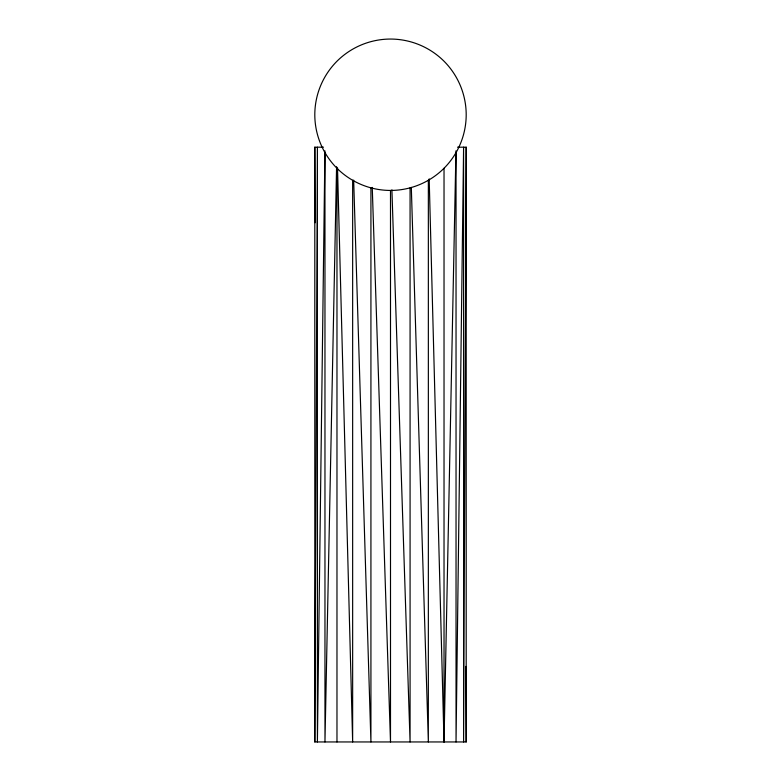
<?xml version="1.0" encoding="UTF-8"?>
<svg xmlns="http://www.w3.org/2000/svg" width="781" height="781" viewBox="0 0 781 781"><rect width="100%" height="100%" fill="white"/><g stroke="black" fill="none" stroke-linecap="round" stroke-linejoin="round"><path stroke-width="1.17" d="M457.5 147.189L466.198 147.189L466.198 741.95L314.802 741.95L317.398 147.189L317.398 741.95L324.925 150.84M466.198 147.189L463.602 741.95L463.602 147.189L456.036 741.95L456.036 152.598M336.582 166.685L324.964 741.95L324.964 152.598M429.179 178.878L444.028 741.95L455.958 150.84M314.802 741.95L314.802 147.189L323.5 147.189M391.906 189.842L410.074 741.95L410.074 187.85M372.254 187.411L390.5 741.95L390.5 190.447A76.001 76.001 0 0 1 336.972 168.276A76.001 76.001 0 0 1 314.802 114.748A76.001 76.001 0 0 1 336.972 61.221A76.001 76.001 0 0 1 390.5 39.05A76.001 76.001 0 0 1 444.028 61.221A76.001 76.001 0 0 1 466.198 114.748A76.001 76.001 0 0 1 444.028 168.276L444.028 741.95M411.314 187.411L428.349 741.95L428.349 180.274M353.666 180.099L370.926 741.95L370.926 187.85M337.519 167.905L352.651 741.95L352.651 180.274M465.866 666.388L466.198 741.95M314.802 147.189L315.133 222.751M336.972 168.276L336.972 741.95M444.028 168.276A76.001 76.001 0 0 1 390.5 190.447"/></g></svg>
